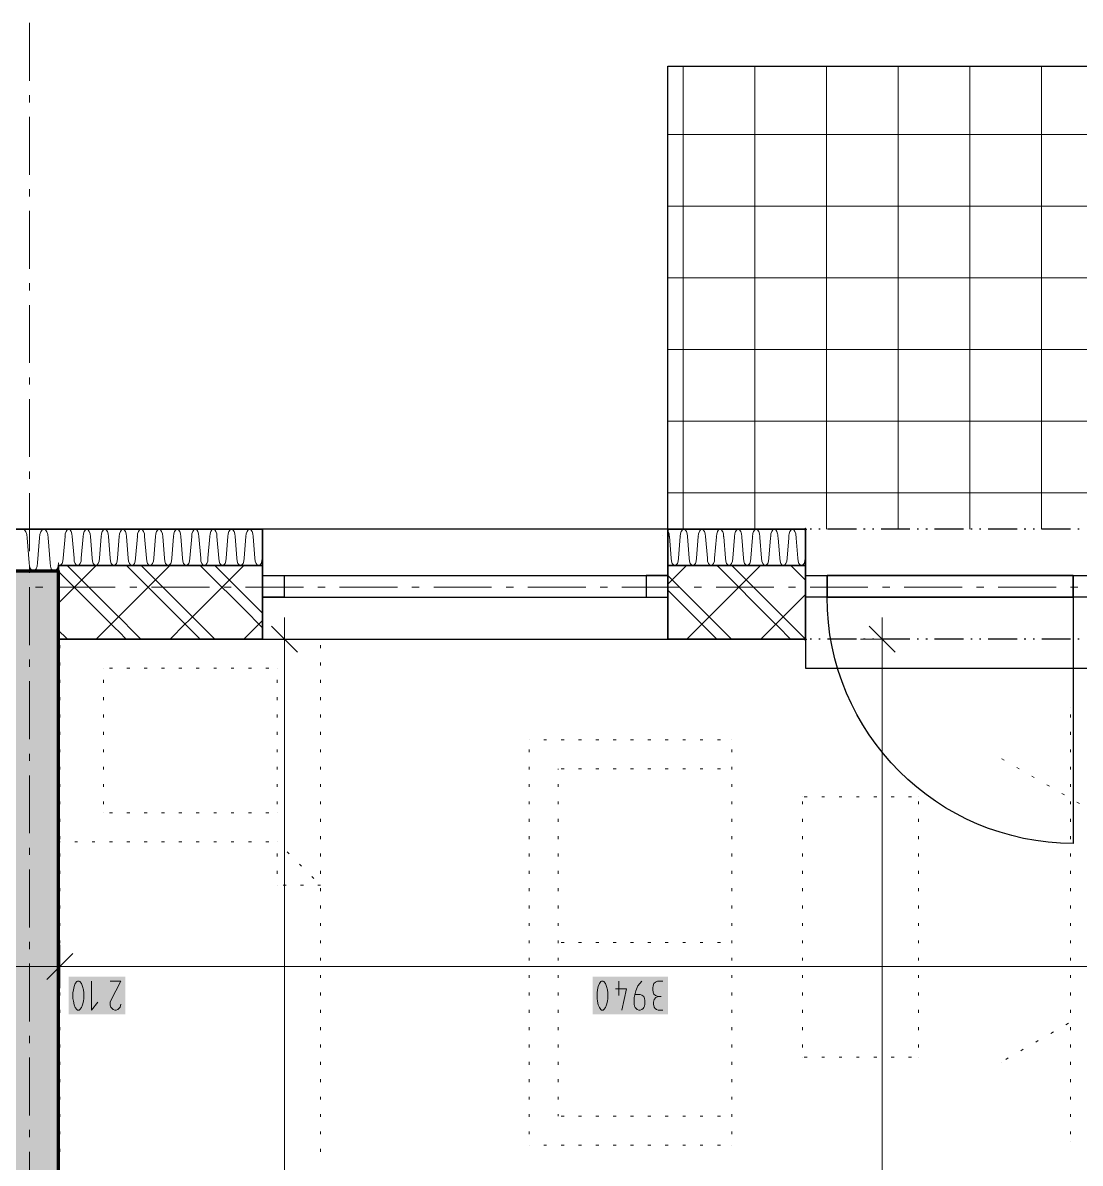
# Model space of a CAD drawing. Header units: millimetres. Extents: x 0 to 594, y 0 to 420.
# Drawn here: x 410.86 to 448.3, y 321.64 to 362.02 of the extents above; entities that cross this region are included whole.
import ezdxf

# ---------------------------------------------------------------- set-up
doc = ezdxf.new("R2010")
doc.units = ezdxf.units.MM
doc.header["$LTSCALE"] = 8
for name, color, linetype in [('PDF_Dvere', 7, 'Continuous'), ('PDF_Koty delkove', 7, 'Continuous'), ('PDF_Nabytek', 7, 'Continuous'), ('PDF_Obecne 0.25', 7, 'Continuous'), ('PDF_Okna', 7, 'Continuous'), ('PDF_Osy hlavni', 7, 'Continuous'), ('PDF_Srafy', 7, 'Continuous'), ('PDF_Steny obvodove nosne', 7, 'Continuous'), ('PDF_Steny sendvic', 7, 'Continuous'), ('PDF_Zatepleni', 7, 'Continuous')]:
    doc.layers.add(name, color=color, linetype=linetype)

msp = doc.modelspace()

# ---------------------------------------------------------------- hatches: boundary and pattern name
at = {"layer": 'PDF_Steny sendvic', "transparency": 33554559}
for points in [[(434.136, 343.81), (434.113, 343.833), (434.125, 343.845), (434.148, 343.845), (434.136, 343.856), (434.125, 343.845), (434.148, 343.845), (434.159, 343.833)], [(434.777, 343.81), (434.754, 343.833), (434.755, 343.835), (434.799, 343.834), (434.777, 343.856), (434.755, 343.835), (434.799, 343.834), (434.8, 343.833)], [(435.418, 343.81), (435.404, 343.824), (435.431, 343.824), (435.441, 343.833), (435.418, 343.856), (435.394, 343.833), (435.404, 343.824), (435.431, 343.824)], [(436.058, 343.81), (436.055, 343.813), (436.061, 343.813), (436.081, 343.833), (436.058, 343.856), (436.035, 343.833), (436.055, 343.813), (436.061, 343.813)]]:
    msp.add_hatch(color=256, dxfattribs=at).paths.add_polyline_path(points)

# ---------------------------------------------------------------- linework, layer by layer
at = {"layer": 'PDF_Dvere', "lineweight": 25}
for points in [[(438.569, 342.449), (439.338, 342.449), (439.338, 341.681), (438.569, 341.681)], [(439.338, 342.449), (439.338, 341.681)], [(448.051, 342.449), (448.819, 342.449), (448.819, 341.681), (448.051, 341.681)], [(448.051, 342.449), (448.051, 341.681)]]:
    msp.add_lwpolyline(points, close=True, dxfattribs=at)
for points in [[(439.338, 342.449), (448.051, 342.449), (439.338, 342.449)], [(439.338, 341.681), (448.051, 341.681), (439.338, 341.681)]]:
    msp.add_lwpolyline(points, dxfattribs=at)
msp.add_lwpolyline([(448.051, 341.681), (448.051, 332.968, -0.414213), (439.338, 341.681)], format="xyb", dxfattribs=at)
at = {"layer": 'PDF_Koty delkove', "lineweight": 18}
for points in [[(420.125, 340.194), (420.125, 340.963)], [(441.282, 340.194), (441.282, 340.963)], [(420.586, 339.733), (419.663, 340.656)], [(441.743, 339.733), (440.821, 340.656)], [(420.893, 340.194), (420.125, 340.194), (419.356, 340.194)], [(420.125, 152.109), (420.125, 185.541), (420.125, 205.447), (420.125, 207.253), (420.125, 208.739), (420.125, 232.622), (420.125, 235.389), (420.125, 238.464), (420.125, 253.839), (420.125, 256.914), (420.125, 259.681), (420.125, 283.564), (420.125, 285.05), (420.125, 340.194)], [(442.051, 340.194), (441.282, 340.194), (440.513, 340.194)], [(441.282, 253.839), (441.282, 256.606), (441.282, 258.144), (441.282, 262.121), (441.282, 283.564), (441.282, 290.739), (441.282, 292.225), (441.282, 340.194)], [(412.176, 329.372), (412.176, 328.604), (412.176, 327.835)], [(412.637, 329.065), (411.715, 328.142)], [(545.22, 328.604), (541.427, 328.604), (538.053, 328.604), (499.608, 328.604), (496.84, 328.604), (455.328, 328.604), (452.56, 328.604), (412.176, 328.604), (410.023, 328.604)], [(412.937, 327.151), (412.978, 327.254), (413.006, 327.374), (413.02, 327.475), (413.02, 327.68), (413.006, 327.782), (412.978, 327.902), (412.937, 328.005), (412.883, 328.074), (412.855, 328.091), (412.801, 328.091), (412.773, 328.074), (412.719, 328.005), (412.678, 327.902), (412.651, 327.782), (412.637, 327.68)], [(413.294, 328.091), (413.294, 327.066), (413.512, 327.339)], [(413.951, 328.091), (414.334, 328.091), (413.978, 327.407), (413.951, 327.339), (413.951, 327.236), (413.978, 327.169), (414.019, 327.117), (414.06, 327.082), (414.115, 327.066), (414.169, 327.066), (414.224, 327.082), (414.265, 327.117), (414.307, 327.169), (414.334, 327.27)], [(431.957, 328.091), (431.957, 327.579)], [(432.778, 328.091), (432.641, 327.92), (432.559, 327.749), (432.505, 327.51), (432.505, 327.27), (432.519, 327.202), (432.546, 327.151), (432.573, 327.117), (432.614, 327.082), (432.669, 327.066), (432.723, 327.066), (432.778, 327.082), (432.819, 327.117), (432.846, 327.151), (432.874, 327.202), (432.888, 327.27), (432.888, 327.407), (432.874, 327.475), (432.846, 327.544), (432.778, 327.595), (432.723, 327.612), (432.532, 327.612)], [(433.517, 328.091), (433.326, 328.091), (433.258, 328.056), (433.203, 328.005), (433.176, 327.92), (433.162, 327.851), (433.162, 327.782), (433.176, 327.697), (433.203, 327.63), (433.258, 327.579), (433.353, 327.544)], [(412.637, 327.68), (412.637, 327.475), (412.651, 327.374), (412.678, 327.254), (412.719, 327.151), (412.773, 327.082), (412.801, 327.066), (412.855, 327.066), (412.883, 327.082), (412.937, 327.151)], [(431.848, 327.817), (432.231, 327.817), (432.066, 327.066)], [(433.517, 327.066), (433.353, 327.066), (433.298, 327.082), (433.244, 327.117), (433.216, 327.169), (433.189, 327.27), (433.189, 327.339), (433.216, 327.441), (433.271, 327.51), (433.353, 327.544), (433.462, 327.544)]]:
    msp.add_lwpolyline(points, dxfattribs=at)
msp.add_lwpolyline([(431.191, 327.68), (431.191, 327.475), (431.205, 327.374), (431.232, 327.254), (431.273, 327.151), (431.327, 327.082), (431.355, 327.066), (431.409, 327.066), (431.437, 327.082), (431.491, 327.151), (431.532, 327.254), (431.56, 327.374), (431.574, 327.475), (431.574, 327.68), (431.56, 327.782), (431.532, 327.902), (431.491, 328.005), (431.437, 328.074), (431.409, 328.091), (431.355, 328.091), (431.327, 328.074), (431.273, 328.005), (431.232, 327.902), (431.205, 327.782)], close=True, dxfattribs=at)
at = {"layer": 'PDF_Koty delkove', "color": 7, "lineweight": 18, "true_color": 0xffffff, "transparency": 33554559}
for points in [[(414.488, 328.245), (412.483, 328.245), (414.488, 326.912), (412.483, 326.912)], [(433.699, 328.245), (431.037, 328.245), (433.699, 326.912), (431.037, 326.912)]]:
    msp.add_solid(points, dxfattribs=at)
at = {"layer": 'PDF_Nabytek', "lineweight": 13}
for points in [[(412.176, 340.194), (412.176, 340.194)], [(412.187, 340.194), (412.176, 340.194)], [(412.176, 340.194), (412.176, 340.194)], [(412.802, 340.194), (412.699, 340.194)], [(413.417, 340.194), (413.314, 340.194)], [(414.032, 340.194), (413.929, 340.194)], [(414.647, 340.194), (414.544, 340.194)], [(415.262, 340.194), (415.159, 340.194)], [(415.877, 340.194), (415.774, 340.194)], [(416.492, 340.194), (416.389, 340.194)], [(417.107, 340.194), (417.004, 340.194)], [(417.722, 340.194), (417.619, 340.194)], [(418.337, 340.194), (418.234, 340.194)], [(418.952, 340.194), (418.849, 340.194)], [(419.567, 340.194), (419.464, 340.194)], [(420.182, 340.194), (420.079, 340.194)], [(420.797, 340.194), (420.694, 340.194)], [(421.401, 340.194), (421.309, 340.194)], [(421.401, 340.194), (421.401, 340.194)], [(421.401, 340.194), (421.401, 340.194)], [(412.176, 339.885), (412.176, 339.987)], [(421.401, 339.885), (421.401, 339.987)], [(412.176, 339.27), (412.176, 339.372)], [(421.401, 339.27), (421.401, 339.372)], [(413.713, 339.169), (413.713, 339.169)], [(413.713, 339.169), (413.713, 339.169)], [(414.032, 339.169), (413.929, 339.169)], [(414.647, 339.169), (414.544, 339.169)], [(415.262, 339.169), (415.159, 339.169)], [(415.877, 339.169), (415.774, 339.169)], [(416.492, 339.169), (416.389, 339.169)], [(417.107, 339.169), (417.004, 339.169)], [(417.722, 339.169), (417.619, 339.169)], [(418.337, 339.169), (418.234, 339.169)], [(418.952, 339.169), (418.849, 339.169)], [(419.567, 339.169), (419.464, 339.169)], [(419.863, 339.169), (419.863, 339.169)], [(419.863, 339.169), (419.863, 339.169)], [(412.176, 338.655), (412.176, 338.757)], [(413.713, 338.655), (413.713, 338.757)], [(419.863, 338.655), (419.863, 338.757)], [(421.401, 338.655), (421.401, 338.757)], [(412.176, 338.04), (412.176, 338.142)], [(413.713, 338.04), (413.713, 338.142)], [(419.863, 338.04), (419.863, 338.142)], [(421.401, 338.04), (421.401, 338.142)], [(447.948, 337.776), (447.948, 337.776)], [(447.948, 337.776), (447.948, 337.776)], [(412.176, 337.425), (412.176, 337.527)], [(413.713, 337.425), (413.713, 337.527)], [(419.863, 337.425), (419.863, 337.527)], [(421.401, 337.425), (421.401, 337.527)], [(447.948, 337.425), (447.948, 337.527)], [(412.176, 336.81), (412.176, 336.912)], [(413.713, 336.81), (413.713, 336.912)], [(419.863, 336.81), (419.863, 336.912)], [(421.401, 336.81), (421.401, 336.912)], [(447.948, 336.81), (447.948, 336.912)], [(428.792, 336.633), (428.785, 336.633)], [(428.785, 336.633), (428.785, 336.633)], [(428.785, 336.633), (428.785, 336.633)], [(429.407, 336.633), (429.304, 336.633)], [(430.022, 336.633), (429.919, 336.633)], [(430.637, 336.633), (430.534, 336.633)], [(431.252, 336.633), (431.149, 336.633)], [(431.867, 336.633), (431.764, 336.633)], [(432.482, 336.633), (432.379, 336.633)], [(433.097, 336.633), (432.994, 336.633)], [(433.712, 336.633), (433.609, 336.633)], [(434.327, 336.633), (434.224, 336.633)], [(434.942, 336.633), (434.839, 336.633)], [(435.557, 336.633), (435.454, 336.633)], [(435.96, 336.633), (435.96, 336.633)], [(435.96, 336.633), (435.96, 336.633)], [(412.176, 336.195), (412.176, 336.297)], [(413.713, 336.195), (413.713, 336.297)], [(419.863, 336.195), (419.863, 336.297)], [(421.401, 336.195), (421.401, 336.297)], [(428.785, 336.195), (428.785, 336.297)], [(435.96, 336.195), (435.96, 336.297)], [(447.948, 336.195), (447.948, 336.297)], [(412.176, 335.58), (412.176, 335.682)], [(413.713, 335.58), (413.713, 335.682)], [(419.863, 335.58), (419.863, 335.682)], [(421.401, 335.58), (421.401, 335.682)], [(428.785, 335.58), (428.785, 335.682)], [(429.81, 335.608), (429.81, 335.608)], [(429.81, 335.58), (429.81, 335.608)], [(429.81, 335.608), (429.81, 335.608)], [(430.022, 335.608), (429.919, 335.608)], [(430.637, 335.608), (430.534, 335.608)], [(431.252, 335.608), (431.149, 335.608)], [(431.867, 335.608), (431.764, 335.608)], [(432.482, 335.608), (432.379, 335.608)], [(433.097, 335.608), (432.994, 335.608)], [(433.712, 335.608), (433.609, 335.608)], [(434.327, 335.608), (434.224, 335.608)], [(434.942, 335.608), (434.839, 335.608)], [(435.557, 335.608), (435.454, 335.608)], [(435.96, 335.58), (435.96, 335.682)], [(435.96, 335.608), (435.96, 335.608)], [(445.499, 335.978), (445.499, 335.978)], [(445.608, 335.915), (445.519, 335.966)], [(446.141, 335.607), (446.052, 335.658)], [(447.948, 335.58), (447.948, 335.682)], [(446.673, 335.3), (446.585, 335.351)], [(412.176, 334.965), (412.176, 335.067)], [(413.713, 334.965), (413.713, 335.067)], [(419.863, 334.965), (419.863, 335.067)], [(421.401, 334.965), (421.401, 335.067)], [(428.785, 334.965), (428.785, 335.067)], [(429.81, 334.965), (429.81, 335.067)], [(435.96, 334.965), (435.96, 335.067)], [(447.206, 334.992), (447.117, 335.043)], [(447.948, 334.965), (447.948, 335.067)], [(412.176, 334.35), (412.176, 334.452)], [(413.713, 334.35), (413.713, 334.452)], [(419.863, 334.35), (419.863, 334.452)], [(421.401, 334.35), (421.401, 334.452)], [(428.785, 334.35), (428.785, 334.452)], [(429.81, 334.35), (429.81, 334.452)], [(435.96, 334.35), (435.96, 334.452)], [(438.468, 334.616), (438.468, 334.616)], [(438.468, 334.616), (438.468, 334.616)], [(438.468, 334.35), (438.468, 334.452)], [(438.632, 334.616), (438.529, 334.616)], [(439.247, 334.616), (439.144, 334.616)], [(439.862, 334.616), (439.759, 334.616)], [(440.477, 334.616), (440.374, 334.616)], [(441.092, 334.616), (440.989, 334.616)], [(441.706, 334.616), (441.604, 334.616)], [(442.321, 334.616), (442.219, 334.616)], [(442.568, 334.616), (442.568, 334.616)], [(442.568, 334.616), (442.568, 334.616)], [(442.568, 334.35), (442.568, 334.452)], [(447.739, 334.685), (447.65, 334.736)], [(447.948, 334.35), (447.948, 334.452)], [(448.271, 334.377), (448.182, 334.428)], [(413.713, 334.045), (413.713, 334.045)], [(413.713, 334.045), (413.713, 334.045)], [(414.032, 334.045), (413.929, 334.045)], [(414.647, 334.045), (414.544, 334.045)], [(415.262, 334.045), (415.159, 334.045)], [(415.877, 334.045), (415.774, 334.045)], [(416.492, 334.045), (416.389, 334.045)], [(417.107, 334.045), (417.004, 334.045)], [(417.722, 334.045), (417.619, 334.045)], [(418.337, 334.045), (418.234, 334.045)], [(418.952, 334.045), (418.849, 334.045)], [(419.567, 334.045), (419.464, 334.045)], [(419.863, 334.045), (419.863, 334.045)], [(419.863, 334.045), (419.863, 334.045)], [(412.176, 333.735), (412.176, 333.837)], [(421.401, 333.735), (421.401, 333.837)], [(428.785, 333.735), (428.785, 333.837)], [(429.81, 333.735), (429.81, 333.837)], [(435.96, 333.735), (435.96, 333.837)], [(438.468, 333.735), (438.468, 333.837)], [(442.568, 333.735), (442.568, 333.837)], [(447.948, 333.735), (447.948, 333.837)], [(412.176, 333.12), (412.176, 333.222)], [(421.401, 333.12), (421.401, 333.222)], [(428.785, 333.12), (428.785, 333.222)], [(429.81, 333.12), (429.81, 333.222)], [(435.96, 333.12), (435.96, 333.222)], [(438.468, 333.12), (438.468, 333.222)], [(442.568, 333.12), (442.568, 333.222)], [(447.948, 333.12), (447.948, 333.222)], [(412.187, 333.02), (412.176, 333.02)], [(412.176, 333.02), (412.176, 333.02)], [(412.802, 333.02), (412.699, 333.02)], [(413.417, 333.02), (413.314, 333.02)], [(414.032, 333.02), (413.929, 333.02)], [(414.647, 333.02), (414.544, 333.02)], [(415.262, 333.02), (415.159, 333.02)], [(415.877, 333.02), (415.774, 333.02)], [(416.492, 333.02), (416.389, 333.02)], [(417.107, 333.02), (417.004, 333.02)], [(417.722, 333.02), (417.619, 333.02)], [(418.337, 333.02), (418.234, 333.02)], [(418.952, 333.02), (418.849, 333.02)], [(419.567, 333.02), (419.464, 333.02)], [(419.863, 333.02), (419.863, 333.02)], [(419.863, 333.02), (419.863, 333.02)], [(419.863, 333.02), (419.863, 333.02)], [(412.176, 332.505), (412.176, 332.607)], [(419.863, 332.505), (419.863, 332.607)], [(420.291, 332.592), (420.218, 332.664)], [(421.401, 332.505), (421.401, 332.607)], [(428.785, 332.505), (428.785, 332.607)], [(429.81, 332.505), (429.81, 332.607)], [(435.96, 332.505), (435.96, 332.607)], [(438.468, 332.505), (438.468, 332.607)], [(442.568, 332.505), (442.568, 332.607)], [(447.948, 332.505), (447.948, 332.607)], [(412.176, 331.89), (412.176, 331.992)], [(419.863, 331.89), (419.863, 331.992)], [(420.726, 332.157), (420.653, 332.23)], [(421.401, 331.89), (421.401, 331.992)], [(428.785, 331.89), (428.785, 331.992)], [(429.81, 331.89), (429.81, 331.992)], [(435.96, 331.89), (435.96, 331.992)], [(438.468, 331.89), (438.468, 331.992)], [(442.568, 331.89), (442.568, 331.992)], [(447.948, 331.89), (447.948, 331.992)], [(421.161, 331.722), (421.088, 331.795)], [(412.176, 331.275), (412.176, 331.377)], [(419.863, 331.482), (419.863, 331.482)], [(419.863, 331.482), (419.863, 331.482)], [(420.182, 331.482), (420.079, 331.482)], [(420.797, 331.482), (420.694, 331.482)], [(421.401, 331.482), (421.309, 331.482)], [(421.401, 331.482), (421.401, 331.482)], [(421.401, 331.482), (421.401, 331.482)], [(421.401, 331.275), (421.401, 331.377)], [(428.785, 331.275), (428.785, 331.377)], [(429.81, 331.275), (429.81, 331.377)], [(435.96, 331.275), (435.96, 331.377)], [(438.468, 331.275), (438.468, 331.377)], [(442.568, 331.275), (442.568, 331.377)], [(447.948, 331.275), (447.948, 331.377)], [(412.176, 330.66), (412.176, 330.762)], [(421.401, 330.66), (421.401, 330.762)], [(428.785, 330.66), (428.785, 330.762)], [(429.81, 330.66), (429.81, 330.762)], [(435.96, 330.66), (435.96, 330.762)], [(438.468, 330.66), (438.468, 330.762)], [(442.568, 330.66), (442.568, 330.762)], [(447.948, 330.66), (447.948, 330.762)], [(412.176, 330.045), (412.176, 330.147)], [(421.401, 330.045), (421.401, 330.147)], [(428.785, 330.045), (428.785, 330.147)], [(429.81, 330.045), (429.81, 330.147)], [(435.96, 330.045), (435.96, 330.147)], [(438.468, 330.045), (438.468, 330.147)], [(442.568, 330.045), (442.568, 330.147)], [(447.948, 330.045), (447.948, 330.147)], [(412.176, 329.43), (412.176, 329.532)], [(421.401, 329.43), (421.401, 329.532)], [(428.785, 329.43), (428.785, 329.532)], [(429.81, 329.43), (429.81, 329.532)], [(435.96, 329.43), (435.96, 329.532)], [(438.468, 329.43), (438.468, 329.532)], [(442.568, 329.43), (442.568, 329.532)], [(447.948, 329.43), (447.948, 329.532)], [(429.81, 329.458), (429.81, 329.458)], [(430.022, 329.458), (429.919, 329.458)], [(430.637, 329.458), (430.534, 329.458)], [(431.252, 329.458), (431.149, 329.458)], [(431.867, 329.458), (431.764, 329.458)], [(432.482, 329.458), (432.379, 329.458)], [(433.097, 329.458), (432.994, 329.458)], [(433.712, 329.458), (433.609, 329.458)], [(434.327, 329.458), (434.224, 329.458)], [(434.942, 329.458), (434.839, 329.458)], [(435.557, 329.458), (435.454, 329.458)], [(435.96, 329.458), (435.96, 329.458)], [(412.176, 328.815), (412.176, 328.917)], [(421.401, 328.815), (421.401, 328.917)], [(428.785, 328.815), (428.785, 328.917)], [(429.81, 328.815), (429.81, 328.917)], [(435.96, 328.815), (435.96, 328.917)], [(438.468, 328.815), (438.468, 328.917)], [(442.568, 328.815), (442.568, 328.917)], [(447.948, 328.815), (447.948, 328.917)], [(412.176, 328.2), (412.176, 328.302)], [(421.401, 328.2), (421.401, 328.302)], [(428.785, 328.2), (428.785, 328.302)], [(429.81, 328.2), (429.81, 328.302)], [(435.96, 328.2), (435.96, 328.302)], [(438.468, 328.2), (438.468, 328.302)], [(442.568, 328.2), (442.568, 328.302)], [(447.948, 328.2), (447.948, 328.302)], [(412.176, 327.585), (412.176, 327.687)], [(421.401, 327.585), (421.401, 327.687)], [(428.785, 327.585), (428.785, 327.687)], [(429.81, 327.585), (429.81, 327.687)], [(435.96, 327.585), (435.96, 327.687)], [(438.468, 327.585), (438.468, 327.687)], [(442.568, 327.585), (442.568, 327.687)], [(447.948, 327.585), (447.948, 327.687)], [(412.176, 326.97), (412.176, 327.072)], [(421.401, 326.97), (421.401, 327.072)], [(428.785, 326.97), (428.785, 327.072)], [(429.81, 326.97), (429.81, 327.072)], [(435.96, 326.97), (435.96, 327.072)], [(438.468, 326.97), (438.468, 327.072)], [(442.568, 326.97), (442.568, 327.072)], [(447.948, 326.97), (447.948, 327.072)], [(412.176, 326.355), (412.176, 326.457)], [(421.401, 326.355), (421.401, 326.457)], [(428.785, 326.355), (428.785, 326.457)], [(429.81, 326.355), (429.81, 326.457)], [(435.96, 326.355), (435.96, 326.457)], [(438.468, 326.355), (438.468, 326.457)], [(442.568, 326.355), (442.568, 326.457)], [(447.257, 326.239), (447.346, 326.29)], [(447.789, 326.547), (447.878, 326.598)], [(447.948, 326.355), (447.948, 326.457)], [(446.724, 325.932), (446.813, 325.983)], [(412.176, 325.74), (412.176, 325.842)], [(421.401, 325.74), (421.401, 325.842)], [(428.785, 325.74), (428.785, 325.842)], [(429.81, 325.74), (429.81, 325.842)], [(435.96, 325.74), (435.96, 325.842)], [(438.468, 325.74), (438.468, 325.842)], [(442.568, 325.74), (442.568, 325.842)], [(446.192, 325.624), (446.28, 325.675)], [(447.948, 325.74), (447.948, 325.842)], [(412.176, 325.125), (412.176, 325.227)], [(421.401, 325.125), (421.401, 325.227)], [(428.785, 325.125), (428.785, 325.227)], [(429.81, 325.125), (429.81, 325.227)], [(435.96, 325.125), (435.96, 325.227)], [(438.468, 325.391), (438.468, 325.391)], [(438.468, 325.391), (438.468, 325.391)], [(438.632, 325.391), (438.529, 325.391)], [(439.247, 325.391), (439.144, 325.391)], [(439.862, 325.391), (439.759, 325.391)], [(440.477, 325.391), (440.374, 325.391)], [(441.092, 325.391), (440.989, 325.391)], [(441.706, 325.391), (441.604, 325.391)], [(442.321, 325.391), (442.219, 325.391)], [(442.568, 325.391), (442.568, 325.391)], [(442.568, 325.391), (442.568, 325.391)], [(445.499, 325.224), (445.499, 325.224)], [(445.659, 325.317), (445.748, 325.368)], [(447.948, 325.125), (447.948, 325.227)], [(412.176, 324.51), (412.176, 324.612)], [(421.401, 324.51), (421.401, 324.612)], [(428.785, 324.51), (428.785, 324.612)], [(429.81, 324.51), (429.81, 324.612)], [(435.96, 324.51), (435.96, 324.612)], [(447.948, 324.51), (447.948, 324.612)], [(412.176, 323.895), (412.176, 323.997)], [(421.401, 323.895), (421.401, 323.997)], [(428.785, 323.895), (428.785, 323.997)], [(429.81, 323.895), (429.81, 323.997)], [(435.96, 323.895), (435.96, 323.997)], [(447.948, 323.895), (447.948, 323.997)], [(412.176, 323.28), (412.176, 323.382)], [(421.401, 323.28), (421.401, 323.382)], [(428.785, 323.28), (428.785, 323.382)], [(429.81, 323.308), (429.81, 323.382)], [(429.81, 323.308), (429.81, 323.308)], [(429.81, 323.308), (429.81, 323.308)], [(430.022, 323.308), (429.919, 323.308)], [(430.637, 323.308), (430.534, 323.308)], [(431.252, 323.308), (431.149, 323.308)], [(431.867, 323.308), (431.764, 323.308)], [(432.482, 323.308), (432.379, 323.308)], [(433.097, 323.308), (432.994, 323.308)], [(433.712, 323.308), (433.609, 323.308)], [(434.327, 323.308), (434.224, 323.308)], [(434.942, 323.308), (434.839, 323.308)], [(435.557, 323.308), (435.454, 323.308)], [(435.96, 323.28), (435.96, 323.382)], [(435.96, 323.308), (435.96, 323.308)], [(447.948, 323.28), (447.948, 323.382)], [(412.176, 322.665), (412.176, 322.767)], [(421.401, 322.665), (421.401, 322.767)], [(428.785, 322.665), (428.785, 322.767)], [(435.96, 322.665), (435.96, 322.767)], [(447.948, 322.665), (447.948, 322.767)], [(428.785, 322.283), (428.785, 322.283)], [(428.792, 322.283), (428.785, 322.283)], [(428.785, 322.283), (428.785, 322.283)], [(429.407, 322.283), (429.304, 322.283)], [(430.022, 322.283), (429.919, 322.283)], [(430.637, 322.283), (430.534, 322.283)], [(431.252, 322.283), (431.149, 322.283)], [(431.867, 322.283), (431.764, 322.283)], [(432.482, 322.283), (432.379, 322.283)], [(433.097, 322.283), (432.994, 322.283)], [(433.712, 322.283), (433.609, 322.283)], [(434.327, 322.283), (434.224, 322.283)], [(434.942, 322.283), (434.839, 322.283)], [(435.557, 322.283), (435.454, 322.283)], [(435.96, 322.283), (435.96, 322.283)], [(435.96, 322.283), (435.96, 322.283)], [(447.948, 322.401), (447.948, 322.401)], [(447.948, 322.401), (447.948, 322.401)], [(412.176, 322.05), (412.176, 322.152)], [(421.401, 322.05), (421.401, 322.152)]]:
    msp.add_lwpolyline(points, dxfattribs=at)
at = {"layer": 'PDF_Obecne 0.25', "lineweight": 25}
for points in [[(433.701, 344.089), (433.701, 360.489), (454.919, 360.489)], [(438.569, 340.194), (438.569, 339.169), (448.819, 339.169), (448.819, 340.194)]]:
    msp.add_lwpolyline(points, dxfattribs=at)
at = {"layer": 'PDF_Okna', "lineweight": 25}
for points in [[(433.701, 344.089), (419.351, 344.089)], [(419.351, 342.449), (433.701, 342.449)], [(419.351, 341.681), (433.701, 341.681)], [(419.351, 340.194), (433.701, 340.194)]]:
    msp.add_lwpolyline(points, dxfattribs=at)
for points in [[(419.351, 342.449), (420.12, 342.449), (420.12, 341.681), (419.351, 341.681)], [(433.701, 342.449), (432.932, 342.449), (432.932, 341.681), (433.701, 341.681)]]:
    msp.add_lwpolyline(points, close=True, dxfattribs=at)
at = {"layer": 'PDF_Osy hlavni', "lineweight": 18}
for points in [[(411.1, 359.974), (411.1, 362.024)], [(411.1, 359.206), (411.1, 359.462)], [(411.1, 356.643), (411.1, 358.693)], [(411.1, 355.874), (411.1, 356.131)], [(411.1, 353.312), (411.1, 355.362)], [(411.1, 352.543), (411.1, 352.799)], [(411.1, 349.981), (411.1, 352.031)], [(411.1, 349.212), (411.1, 349.468)], [(411.1, 346.65), (411.1, 348.699)], [(411.1, 345.881), (411.1, 346.137)], [(411.1, 343.318), (411.1, 345.368)], [(411.1, 342.55), (411.1, 342.806)], [(411.572, 342.039), (411.316, 342.039)], [(414.134, 342.039), (412.084, 342.039)], [(414.903, 342.039), (414.647, 342.039)], [(417.465, 342.039), (415.415, 342.039)], [(418.234, 342.039), (417.978, 342.039)], [(420.797, 342.039), (418.747, 342.039)], [(421.565, 342.039), (421.309, 342.039)], [(424.128, 342.039), (422.078, 342.039)], [(424.897, 342.039), (424.64, 342.039)], [(427.459, 342.039), (425.409, 342.039)], [(428.228, 342.039), (427.972, 342.039)], [(430.79, 342.039), (428.74, 342.039)], [(431.559, 342.039), (431.303, 342.039)], [(434.122, 342.039), (432.072, 342.039)], [(434.89, 342.039), (434.634, 342.039)], [(437.453, 342.039), (435.403, 342.039)], [(438.222, 342.039), (437.965, 342.039)], [(440.784, 342.039), (438.734, 342.039)], [(441.553, 342.039), (441.296, 342.039)], [(444.115, 342.039), (442.065, 342.039)], [(444.884, 342.039), (444.628, 342.039)], [(447.446, 342.039), (445.396, 342.039)], [(448.215, 342.039), (447.959, 342.039)], [(411.1, 339.987), (411.1, 342.037)], [(411.1, 339.218), (411.1, 339.475)], [(411.1, 336.656), (411.1, 338.706)], [(411.1, 335.887), (411.1, 336.143)], [(411.1, 333.325), (411.1, 335.375)], [(411.1, 332.556), (411.1, 332.812)], [(411.1, 329.993), (411.1, 332.043)], [(411.1, 329.225), (411.1, 329.481)], [(411.1, 326.662), (411.1, 328.712)], [(411.1, 325.893), (411.1, 326.15)], [(411.1, 323.331), (411.1, 325.381)], [(411.1, 322.562), (411.1, 322.818)], [(411.1, 320), (411.1, 322.05)]]:
    msp.add_lwpolyline(points, dxfattribs=at)
at = {"layer": 'PDF_Srafy', "lineweight": 9}
for points in [[(434.246, 360.489), (434.246, 358.07), (434.246, 352.996), (434.246, 347.923), (434.246, 344.089)], [(436.782, 360.489), (436.782, 355.533), (436.782, 350.46), (436.782, 345.386), (436.782, 344.089)], [(439.319, 360.489), (439.319, 358.07)], [(441.856, 360.489), (441.856, 355.533)], [(444.392, 360.489), (444.392, 358.07), (444.392, 352.996)], [(446.929, 360.489), (446.929, 355.533), (446.929, 350.46)], [(459.613, 358.07), (454.539, 358.07), (449.466, 358.07), (444.392, 358.07), (439.319, 358.07), (434.246, 358.07), (433.701, 358.07)], [(439.319, 358.07), (439.319, 352.996), (439.319, 347.923), (439.319, 344.089)], [(462.149, 355.533), (457.076, 355.533), (452.003, 355.533), (446.929, 355.533), (441.856, 355.533), (436.782, 355.533), (433.701, 355.533)], [(441.856, 355.533), (441.856, 350.46), (441.856, 345.386), (441.856, 344.089)], [(482.491, 352.996), (479.907, 352.996), (474.833, 352.996), (469.76, 352.996), (464.686, 352.996), (459.613, 352.996), (454.539, 352.996), (449.466, 352.996), (444.392, 352.996), (439.319, 352.996), (434.246, 352.996), (433.701, 352.996)], [(444.392, 352.996), (444.392, 347.923), (444.392, 344.089)], [(462.149, 350.46), (457.076, 350.46), (452.003, 350.46), (446.929, 350.46), (441.856, 350.46), (436.782, 350.46), (433.701, 350.46)], [(446.929, 350.46), (446.929, 345.386), (446.929, 344.089)], [(464.686, 347.923), (459.613, 347.923), (454.539, 347.923), (449.466, 347.923), (444.392, 347.923), (439.319, 347.923), (434.246, 347.923), (433.701, 347.923)], [(467.223, 345.386), (462.149, 345.386), (457.076, 345.386), (452.003, 345.386), (446.929, 345.386), (441.856, 345.386), (436.782, 345.386), (433.701, 345.386)]]:
    msp.add_lwpolyline(points, dxfattribs=at)
at = {"layer": 'PDF_Steny obvodove nosne', "lineweight": 70}
msp.add_lwpolyline([(410.075, 340.348), (410.075, 340.194), (410.075, 256.606), (410.075, 253.993), (412.125, 253.993), (412.125, 256.606), (412.125, 256.914), (412.125, 259.681), (412.125, 283.564), (412.125, 285.05), (412.125, 340.194), (412.125, 342.603), (410.075, 342.603)], dxfattribs=at)
at = {"layer": 'PDF_Steny obvodove nosne', "color": 9, "lineweight": 9, "true_color": 0xc0c0c0, "transparency": 33554559}
msp.add_solid([(412.125, 253.993), (412.125, 342.603), (410.075, 253.993), (410.075, 342.603)], dxfattribs=at)
at = {"layer": 'PDF_Steny sendvic', "lineweight": 35}
for points in [[(419.351, 344.089), (412.125, 344.089)], [(419.351, 344.089), (419.351, 342.808)], [(438.569, 344.089), (433.701, 344.089)], [(433.701, 342.808), (433.701, 344.089)], [(438.569, 344.089), (438.569, 342.808)], [(419.351, 342.808), (419.351, 342.449), (419.351, 341.681), (419.351, 340.194), (412.176, 340.194), (412.125, 340.194), (412.125, 342.603), (412.125, 342.808), (419.351, 342.808)], [(412.125, 342.808), (419.351, 342.808)], [(438.569, 342.808), (433.701, 342.808), (438.569, 342.808), (438.569, 342.449), (438.569, 341.681), (438.569, 340.194), (433.701, 340.194), (433.701, 341.681), (433.701, 342.449), (433.701, 342.808)]]:
    msp.add_lwpolyline(points, dxfattribs=at)
at = {"layer": 'PDF_Steny sendvic', "lineweight": 9}
for points in [[(412.483, 344.089), (412.434, 344.07), (412.393, 344.014), (412.365, 343.931), (412.355, 343.833)], [(412.611, 343.833), (412.602, 343.931), (412.574, 344.014), (412.532, 344.07), (412.483, 344.089)], [(413.124, 344.089), (413.075, 344.07), (413.033, 344.014), (413.006, 343.931), (412.996, 343.833)], [(413.252, 343.833), (413.242, 343.931), (413.215, 344.014), (413.173, 344.07), (413.124, 344.089)], [(413.765, 344.089), (413.716, 344.07), (413.674, 344.014), (413.646, 343.931), (413.636, 343.833)], [(413.893, 343.833), (413.883, 343.931), (413.855, 344.014), (413.814, 344.07), (413.765, 344.089)], [(414.405, 344.089), (414.356, 344.07), (414.315, 344.014), (414.287, 343.931), (414.277, 343.833)], [(414.533, 343.833), (414.524, 343.931), (414.496, 344.014), (414.454, 344.07), (414.405, 344.089)], [(415.046, 344.089), (414.997, 344.07), (414.955, 344.014)], [(415.174, 343.833), (415.164, 343.931), (415.136, 344.014), (415.095, 344.07), (415.046, 344.089)], [(415.686, 344.089), (415.637, 344.07), (415.596, 344.014), (415.568, 343.931), (415.558, 343.833)], [(415.815, 343.833), (415.805, 343.931), (415.777, 344.014), (415.735, 344.07), (415.686, 344.089)], [(416.327, 344.089), (416.278, 344.07), (416.236, 344.014), (416.209, 343.931), (416.199, 343.833)], [(416.455, 343.833), (416.445, 343.931), (416.418, 344.014), (416.376, 344.07), (416.327, 344.089)], [(416.968, 344.089), (416.919, 344.07), (416.877, 344.014), (416.849, 343.931), (416.84, 343.833)], [(417.096, 343.833), (417.086, 343.931), (417.058, 344.014), (417.017, 344.07), (416.968, 344.089)], [(417.608, 344.089), (417.559, 344.07), (417.518, 344.014), (417.49, 343.931), (417.48, 343.833)], [(417.736, 343.833), (417.727, 343.931), (417.699, 344.014), (417.657, 344.07), (417.608, 344.089)], [(418.249, 344.089), (418.2, 344.07), (418.158, 344.014), (418.131, 343.931), (418.121, 343.833)], [(418.377, 343.833), (418.367, 343.931), (418.34, 344.014), (418.298, 344.07), (418.249, 344.089)], [(418.89, 344.089), (418.841, 344.07), (418.799, 344.014), (418.771, 343.931), (418.761, 343.833)], [(419.018, 343.833), (419.008, 343.931), (418.98, 344.014), (418.939, 344.07), (418.89, 344.089)], [(434.264, 344.089), (434.215, 344.07), (434.211, 344.065), (434.174, 344.014), (434.146, 343.931), (434.137, 343.845), (434.136, 343.833)], [(434.383, 343.931), (434.355, 344.014), (434.321, 344.059), (434.313, 344.07), (434.264, 344.089)], [(434.905, 344.089), (434.856, 344.07), (434.829, 344.034), (434.814, 344.014), (434.787, 343.931), (434.777, 343.834), (434.777, 343.833)], [(435.033, 343.833), (435.023, 343.931), (434.996, 344.014), (434.986, 344.027), (434.954, 344.07), (434.905, 344.089)], [(435.546, 344.089), (435.497, 344.07), (435.455, 344.014), (435.452, 344.004), (435.427, 343.931), (435.418, 343.833)], [(435.674, 343.833), (435.664, 343.931), (435.643, 343.995), (435.636, 344.014), (435.595, 344.07), (435.546, 344.089)], [(436.186, 344.089), (436.137, 344.07), (436.096, 344.014), (436.082, 343.973), (436.068, 343.931), (436.058, 343.833)], [(436.314, 343.833), (436.305, 343.931), (436.294, 343.963), (436.277, 344.014), (436.235, 344.07), (436.186, 344.089)], [(436.827, 344.089), (436.778, 344.07), (436.736, 344.014), (436.712, 343.943), (436.709, 343.931), (436.699, 343.833)], [(436.955, 343.833), (436.945, 343.931), (436.945, 343.931), (436.917, 344.014), (436.876, 344.07), (436.827, 344.089)], [(437.467, 344.089), (437.418, 344.07), (437.377, 344.014), (437.349, 343.931), (437.347, 343.912), (437.339, 343.833)], [(437.596, 343.833), (437.589, 343.9), (437.586, 343.931), (437.558, 344.014), (437.517, 344.07), (437.468, 344.089)], [(438.108, 344.089), (438.059, 344.07), (438.018, 344.014), (437.99, 343.931), (437.985, 343.881), (437.98, 343.833)], [(438.236, 343.833), (438.233, 343.869), (438.226, 343.931), (438.199, 344.014), (438.157, 344.07), (438.108, 344.089)], [(412.292, 343.064), (412.355, 343.833)], [(412.611, 343.833), (412.675, 343.064)], [(412.932, 343.064), (412.996, 343.833)], [(413.252, 343.833), (413.316, 343.064)], [(413.573, 343.064), (413.636, 343.833)], [(413.893, 343.833), (413.956, 343.064)], [(414.214, 343.064), (414.277, 343.833)], [(414.533, 343.833), (414.597, 343.064)], [(414.854, 343.064), (414.918, 343.833)], [(414.955, 344.014), (414.927, 343.931), (414.918, 343.833)], [(415.174, 343.833), (415.237, 343.064)], [(415.495, 343.064), (415.558, 343.833)], [(415.815, 343.833), (415.878, 343.064)], [(416.136, 343.064), (416.199, 343.833)], [(416.455, 343.833), (416.519, 343.064)], [(416.776, 343.064), (416.84, 343.833)], [(417.096, 343.833), (417.159, 343.064)], [(417.417, 343.064), (417.48, 343.833)], [(417.736, 343.833), (417.8, 343.064)], [(418.057, 343.064), (418.121, 343.833)], [(418.377, 343.833), (418.44, 343.064)], [(418.698, 343.064), (418.761, 343.833)], [(419.018, 343.833), (419.081, 343.064)], [(433.815, 343.064), (433.752, 343.833), (433.75, 343.851), (433.742, 343.931), (433.714, 344.014), (433.701, 344.033)], [(434.073, 343.064), (434.136, 343.833)], [(434.393, 343.833), (434.392, 343.841), (434.383, 343.931)], [(434.393, 343.833), (434.456, 343.064)], [(434.713, 343.064), (434.777, 343.833)], [(435.033, 343.833), (435.033, 343.83), (435.097, 343.064)], [(435.354, 343.064), (435.417, 343.824), (435.418, 343.833)], [(435.674, 343.833), (435.675, 343.82), (435.737, 343.064)], [(435.995, 343.064), (436.056, 343.813), (436.058, 343.833)], [(436.314, 343.833), (436.316, 343.809), (436.378, 343.064)], [(436.635, 343.064), (436.696, 343.803), (436.699, 343.833)], [(436.955, 343.833), (436.958, 343.798), (437.018, 343.064)], [(437.276, 343.064), (437.336, 343.792), (437.339, 343.833)], [(437.596, 343.833), (437.599, 343.788), (437.659, 343.064)], [(437.917, 343.064), (437.976, 343.781), (437.98, 343.833)], [(438.236, 343.833), (438.241, 343.777), (438.3, 343.064)], [(412.177, 342.808), (412.212, 342.827), (412.254, 342.882), (412.282, 342.966), (412.292, 343.064)], [(412.292, 343.064), (412.292, 343.064)], [(412.675, 343.064), (412.685, 342.966), (412.713, 342.882), (412.754, 342.827), (412.79, 342.808)], [(412.817, 342.808), (412.853, 342.827), (412.895, 342.882), (412.923, 342.966), (412.932, 343.064)], [(412.932, 343.064), (412.932, 343.064)], [(413.316, 343.064), (413.325, 342.966), (413.353, 342.882), (413.395, 342.827), (413.431, 342.808)], [(413.458, 342.808), (413.494, 342.827), (413.535, 342.882), (413.563, 342.966), (413.573, 343.064)], [(413.573, 343.064), (413.573, 343.064)], [(413.956, 343.064), (413.966, 342.966), (413.994, 342.882), (414.036, 342.827), (414.071, 342.808)], [(414.098, 342.808), (414.134, 342.827), (414.176, 342.882), (414.204, 342.966), (414.214, 343.064)], [(414.214, 343.064), (414.214, 343.064)], [(414.597, 343.064), (414.607, 342.966), (414.634, 342.882), (414.676, 342.827), (414.712, 342.808)], [(414.739, 342.808), (414.775, 342.827), (414.817, 342.882), (414.844, 342.966), (414.854, 343.064)], [(414.854, 343.064), (414.854, 343.064)], [(415.237, 343.064), (415.247, 342.966), (415.275, 342.882), (415.317, 342.827), (415.353, 342.808)], [(415.38, 342.808), (415.415, 342.827), (415.457, 342.882), (415.485, 342.966), (415.495, 343.064)], [(415.495, 343.064), (415.495, 343.064)], [(415.878, 343.064), (415.888, 342.966), (415.916, 342.882), (415.957, 342.827), (415.993, 342.808)], [(416.02, 342.808), (416.056, 342.827), (416.098, 342.882), (416.126, 342.966), (416.136, 343.064)], [(416.136, 343.064), (416.136, 343.064)], [(416.519, 343.064), (416.528, 342.966), (416.556, 342.882), (416.598, 342.827), (416.634, 342.808)], [(416.661, 342.808), (416.697, 342.827), (416.738, 342.882), (416.766, 342.966), (416.776, 343.064)], [(416.776, 343.064), (416.776, 343.064)], [(417.159, 343.064), (417.169, 342.966), (417.197, 342.882), (417.239, 342.827), (417.275, 342.808)], [(417.301, 342.808), (417.337, 342.827), (417.379, 342.882), (417.407, 342.966), (417.417, 343.064)], [(417.417, 343.064), (417.417, 343.064)], [(417.8, 343.064), (417.81, 342.966), (417.838, 342.882), (417.879, 342.827), (417.915, 342.808)], [(417.942, 342.808), (417.978, 342.827), (418.02, 342.882), (418.048, 342.966), (418.057, 343.064)], [(418.057, 343.064), (418.057, 343.064)], [(418.44, 343.064), (418.45, 342.966), (418.478, 342.882), (418.52, 342.827), (418.556, 342.808)], [(418.583, 342.808), (418.619, 342.827), (418.66, 342.882), (418.688, 342.966), (418.698, 343.064)], [(418.698, 343.064), (418.698, 343.064)], [(418.698, 343.064), (418.698, 343.064)], [(419.081, 343.064), (419.091, 342.966), (419.119, 342.882), (419.161, 342.827), (419.196, 342.808)], [(419.223, 342.808), (419.259, 342.827), (419.301, 342.882), (419.329, 342.966), (419.339, 343.064)], [(419.339, 343.064), (419.351, 343.212)], [(419.339, 343.064), (419.339, 343.064)], [(433.815, 343.064), (433.825, 342.966), (433.853, 342.882), (433.895, 342.827), (433.931, 342.808)], [(433.993, 342.827), (434.035, 342.882), (434.063, 342.966), (434.073, 343.064)], [(434.073, 343.064), (434.073, 343.064)], [(434.456, 343.064), (434.466, 342.966), (434.494, 342.882), (434.535, 342.827), (434.571, 342.808)], [(434.598, 342.808), (434.634, 342.827), (434.676, 342.882), (434.704, 342.966), (434.713, 343.064)], [(434.713, 343.064), (434.713, 343.064)], [(435.097, 343.064), (435.106, 342.966), (435.134, 342.882), (435.176, 342.827), (435.212, 342.808)], [(435.239, 342.808), (435.275, 342.827), (435.316, 342.882), (435.344, 342.966), (435.354, 343.064)], [(435.354, 343.064), (435.354, 343.064)], [(435.737, 343.064), (435.747, 342.966), (435.775, 342.882), (435.817, 342.827), (435.852, 342.808)], [(435.879, 342.808), (435.915, 342.827), (435.957, 342.882), (435.985, 342.966), (435.995, 343.064)], [(435.995, 343.064), (435.995, 343.064)], [(436.378, 343.064), (436.388, 342.966), (436.416, 342.882), (436.457, 342.827), (436.493, 342.808)], [(436.52, 342.808), (436.556, 342.827), (436.598, 342.882), (436.626, 342.966), (436.635, 343.064)], [(436.635, 343.064), (436.635, 343.064)], [(437.018, 343.064), (437.028, 342.966), (437.056, 342.882), (437.098, 342.827), (437.134, 342.808)], [(437.161, 342.808), (437.196, 342.827), (437.238, 342.882), (437.266, 342.966), (437.276, 343.064)], [(437.276, 343.064), (437.276, 343.064)], [(437.659, 343.064), (437.669, 342.966), (437.697, 342.882), (437.739, 342.827), (437.774, 342.808)], [(437.801, 342.808), (437.837, 342.827), (437.879, 342.882), (437.907, 342.966), (437.917, 343.064)], [(437.917, 343.064), (437.917, 343.064)], [(438.3, 343.064), (438.309, 342.966), (438.337, 342.882), (438.379, 342.827), (438.415, 342.808)], [(438.442, 342.808), (438.478, 342.827), (438.519, 342.882), (438.547, 342.966), (438.557, 343.064)], [(438.557, 343.064), (438.569, 343.212)], [(438.557, 343.064), (438.557, 343.064)], [(412.125, 342.821), (412.15, 342.808)], [(412.125, 341.476), (413.457, 342.808)], [(414.123, 340.599), (413.862, 340.861), (412.125, 342.598)], [(415.051, 340.194), (415.045, 340.201), (414.735, 340.511), (414.385, 340.861), (414.123, 341.122), (412.437, 342.808)], [(413.457, 340.194), (413.46, 340.197), (413.641, 340.378), (414.123, 340.861), (416.071, 342.808)], [(416.476, 340.861), (414.528, 342.808)], [(417.665, 340.194), (417.653, 340.207), (417.066, 340.793), (416.998, 340.861), (416.737, 341.122), (415.051, 342.808)], [(416.071, 340.194), (416.079, 340.203), (416.615, 340.738), (416.737, 340.861), (418.685, 342.808)], [(419.089, 340.861), (418.931, 341.019), (417.142, 342.808)], [(419.351, 341.122), (417.665, 342.808)], [(433.701, 342.142), (434.34, 342.782), (434.367, 342.808)], [(435.961, 340.194), (435.909, 340.246), (435.295, 340.861), (435.033, 341.122), (433.701, 342.455)], [(433.958, 342.808), (433.993, 342.827)], [(434.367, 340.194), (434.416, 340.243), (435.033, 340.861), (436.85, 342.678), (436.981, 342.808)], [(438.052, 340.194), (437.995, 340.251), (437.647, 340.599), (437.385, 340.861), (435.513, 342.733), (435.438, 342.808)], [(437.908, 340.861), (437.647, 341.122), (436.058, 342.711), (435.961, 342.808)], [(438.569, 342.291), (438.24, 342.62), (438.052, 342.808)], [(435.438, 340.194), (435.387, 340.245), (435.033, 340.599), (434.772, 340.861), (433.701, 341.932)], [(436.981, 340.194), (437.035, 340.249), (437.647, 340.861), (438.569, 341.783)], [(416.737, 340.599), (416.6, 340.737), (416.476, 340.861)], [(418.685, 340.194), (418.699, 340.209), (419.351, 340.861)], [(419.351, 340.599), (419.089, 340.861)], [(419.351, 341.122), (419.351, 341.122)], [(419.351, 340.861), (419.351, 340.861)], [(438.569, 340.2), (438.517, 340.252), (437.908, 340.861)], [(412.437, 340.194), (412.437, 340.195), (412.403, 340.228), (412.125, 340.507)], [(414.528, 340.194), (414.523, 340.2), (414.268, 340.454), (414.123, 340.599)], [(417.142, 340.194), (417.131, 340.205), (416.737, 340.599)], [(419.351, 340.599), (419.351, 340.599)]]:
    msp.add_lwpolyline(points, dxfattribs=at)
at = {"layer": 'PDF_Steny sendvic', "lineweight": 25}
for points in [[(438.785, 344.089), (438.734, 344.089)], [(439.093, 344.089), (439.042, 344.089)], [(440.374, 344.089), (439.349, 344.089)], [(440.682, 344.089), (440.63, 344.089)], [(440.989, 344.089), (440.938, 344.089)], [(442.27, 344.089), (441.245, 344.089)], [(442.578, 344.089), (442.526, 344.089)], [(442.885, 344.089), (442.834, 344.089)], [(444.166, 344.089), (443.141, 344.089)], [(444.474, 344.089), (444.423, 344.089)], [(444.781, 344.089), (444.73, 344.089)], [(446.063, 344.089), (445.038, 344.089)], [(446.37, 344.089), (446.319, 344.089)], [(446.678, 344.089), (446.626, 344.089)], [(447.959, 344.089), (446.934, 344.089)], [(448.266, 344.089), (448.215, 344.089)], [(438.785, 340.194), (438.734, 340.194)], [(439.093, 340.194), (439.042, 340.194)], [(440.374, 340.194), (439.349, 340.194)], [(440.682, 340.194), (440.63, 340.194)], [(440.989, 340.194), (440.938, 340.194)], [(442.27, 340.194), (441.245, 340.194)], [(442.578, 340.194), (442.526, 340.194)], [(442.885, 340.194), (442.834, 340.194)], [(444.166, 340.194), (443.141, 340.194)], [(444.474, 340.194), (444.423, 340.194)], [(444.781, 340.194), (444.73, 340.194)], [(446.063, 340.194), (445.038, 340.194)], [(446.37, 340.194), (446.319, 340.194)], [(446.678, 340.194), (446.626, 340.194)], [(447.959, 340.194), (446.934, 340.194)], [(448.266, 340.194), (448.215, 340.194)]]:
    msp.add_lwpolyline(points, dxfattribs=at)
at = {"layer": 'PDF_Steny sendvic', "lineweight": 9}
msp.add_lwpolyline([(433.496, 343.856), (433.495, 343.856), (433.496, 343.856)], close=True, dxfattribs=at)
at = {"layer": 'PDF_Steny sendvic', "lineweight": 25, "transparency": 33554559}
for points in [[(438.633, 344.089), (438.569, 344.025), (438.569, 344.153), (438.505, 344.089)], [(438.633, 340.194), (438.569, 340.13), (438.569, 340.259), (438.505, 340.194)]]:
    msp.add_solid(points, dxfattribs=at)
at = {"layer": 'PDF_Steny sendvic', "lineweight": 9, "transparency": 33554559}
for points in [[(412.355, 343.81), (412.332, 343.833), (412.378, 343.833), (412.355, 343.856)], [(412.996, 343.81), (412.973, 343.833), (413.019, 343.833), (412.996, 343.856)], [(413.636, 343.81), (413.613, 343.833), (413.66, 343.833), (413.636, 343.856)], [(414.277, 343.81), (414.254, 343.833), (414.3, 343.833), (414.277, 343.856)], [(414.918, 343.81), (414.895, 343.833), (414.941, 343.833), (414.918, 343.856)], [(415.558, 343.81), (415.535, 343.833), (415.581, 343.833), (415.558, 343.856)], [(416.199, 343.81), (416.176, 343.833), (416.222, 343.833), (416.199, 343.856)], [(416.84, 343.81), (416.816, 343.833), (416.863, 343.833), (416.84, 343.856)], [(417.48, 343.81), (417.457, 343.833), (417.503, 343.833), (417.48, 343.856)], [(418.121, 343.81), (418.098, 343.833), (418.144, 343.833), (418.121, 343.856)], [(418.761, 343.81), (418.738, 343.833), (418.784, 343.833), (418.761, 343.856)], [(436.699, 343.81), (436.676, 343.833), (436.722, 343.833), (436.699, 343.856)], [(437.339, 343.81), (437.316, 343.833), (437.362, 343.833), (437.339, 343.856)], [(437.98, 343.81), (437.957, 343.833), (438.003, 343.833), (437.98, 343.856)], [(414.123, 340.838), (414.1, 340.861), (414.146, 340.861), (414.123, 340.884)], [(416.737, 340.838), (416.714, 340.861), (416.76, 340.861), (416.737, 340.884)], [(419.351, 340.838), (419.328, 340.861), (419.351, 340.884)], [(435.033, 340.838), (435.01, 340.861), (435.056, 340.861), (435.033, 340.884)], [(437.647, 340.838), (437.624, 340.861), (437.67, 340.861), (437.647, 340.884)]]:
    msp.add_solid(points, dxfattribs=at)
at = {"layer": 'PDF_Zatepleni', "lineweight": 35}
msp.add_lwpolyline([(412.125, 344.089), (410.075, 344.089), (409.152, 344.089), (409.152, 342.808), (409.152, 342.603), (410.075, 342.603), (412.125, 342.603), (412.125, 342.808)], dxfattribs=at)
at = {"layer": 'PDF_Zatepleni', "lineweight": 9}
for points in [[(410.877, 344.089), (410.918, 344.068), (410.967, 344.003), (410.999, 343.906), (411.011, 343.792), (411.084, 342.9), (411.096, 342.787), (411.128, 342.69), (411.176, 342.626), (411.233, 342.603), (411.29, 342.626), (411.338, 342.69), (411.37, 342.787), (411.381, 342.9), (411.455, 343.792)], [(411.589, 344.089), (411.547, 344.068), (411.499, 344.003), (411.466, 343.906), (411.455, 343.792)], [(411.62, 344.089), (411.662, 344.068), (411.71, 344.003), (411.742, 343.906), (411.754, 343.792), (411.827, 342.9), (411.839, 342.787), (411.871, 342.69), (411.919, 342.626), (411.976, 342.603), (412.033, 342.626), (412.081, 342.69), (412.113, 342.787), (412.125, 342.9)], [(411.455, 343.792), (411.455, 343.792)]]:
    msp.add_lwpolyline(points, dxfattribs=at)
at = {"layer": 'PDF_Zatepleni', "lineweight": 9, "transparency": 33554559}
for points in [[(411.381, 342.877), (411.358, 342.9), (411.405, 342.9), (411.381, 342.924)], [(412.125, 342.877), (412.102, 342.9), (412.125, 342.924)]]:
    msp.add_solid(points, dxfattribs=at)

doc.saveas('drawing.dxf')
